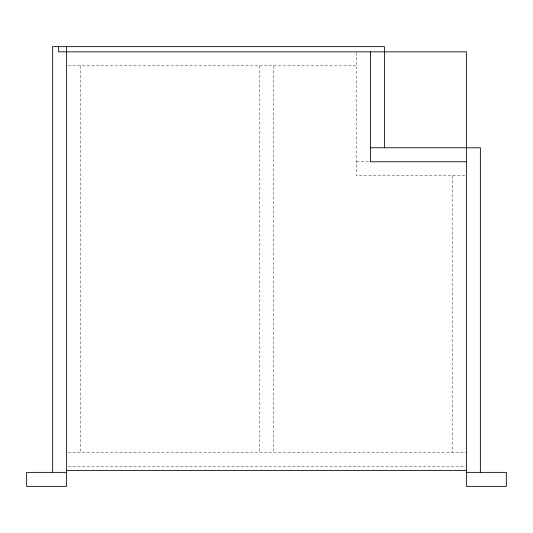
<?xml version="1.0" encoding="UTF-8"?>
<svg xmlns="http://www.w3.org/2000/svg" width="533" height="533" viewBox="0 0 533 533"><rect width="100%" height="100%" fill="white"/><g stroke="black" fill="none" stroke-linecap="round" stroke-linejoin="round"><path stroke-width="0.4" stroke-dasharray="2.67 2" d="M68.271 65.826L356.444 65.826M356.444 161.766L368.936 161.766M464.729 175.757L356.444 175.757L356.444 51.834M68.271 452.384L466.375 452.384M68.291 466.375L464.709 466.375M452.384 175.757L452.384 452.384M273.496 65.826L273.496 452.384M259.504 65.826L259.504 452.384M80.616 65.826L80.616 452.384"/><path stroke-width="0.8" d="M370.435 147.774L480.366 147.774L480.366 472.371M466.375 161.766L370.435 161.766L370.435 51.834M66.625 470.373L466.375 470.373M66.625 472.371L26.65 472.371L26.65 486.363L66.625 486.363L66.625 46.638M466.375 472.371L506.35 472.371L506.35 486.363L466.375 486.363L466.375 51.834L58.63 51.834L58.63 46.638M384.426 147.774L384.426 46.638L52.634 46.638L52.634 472.371"/></g></svg>
